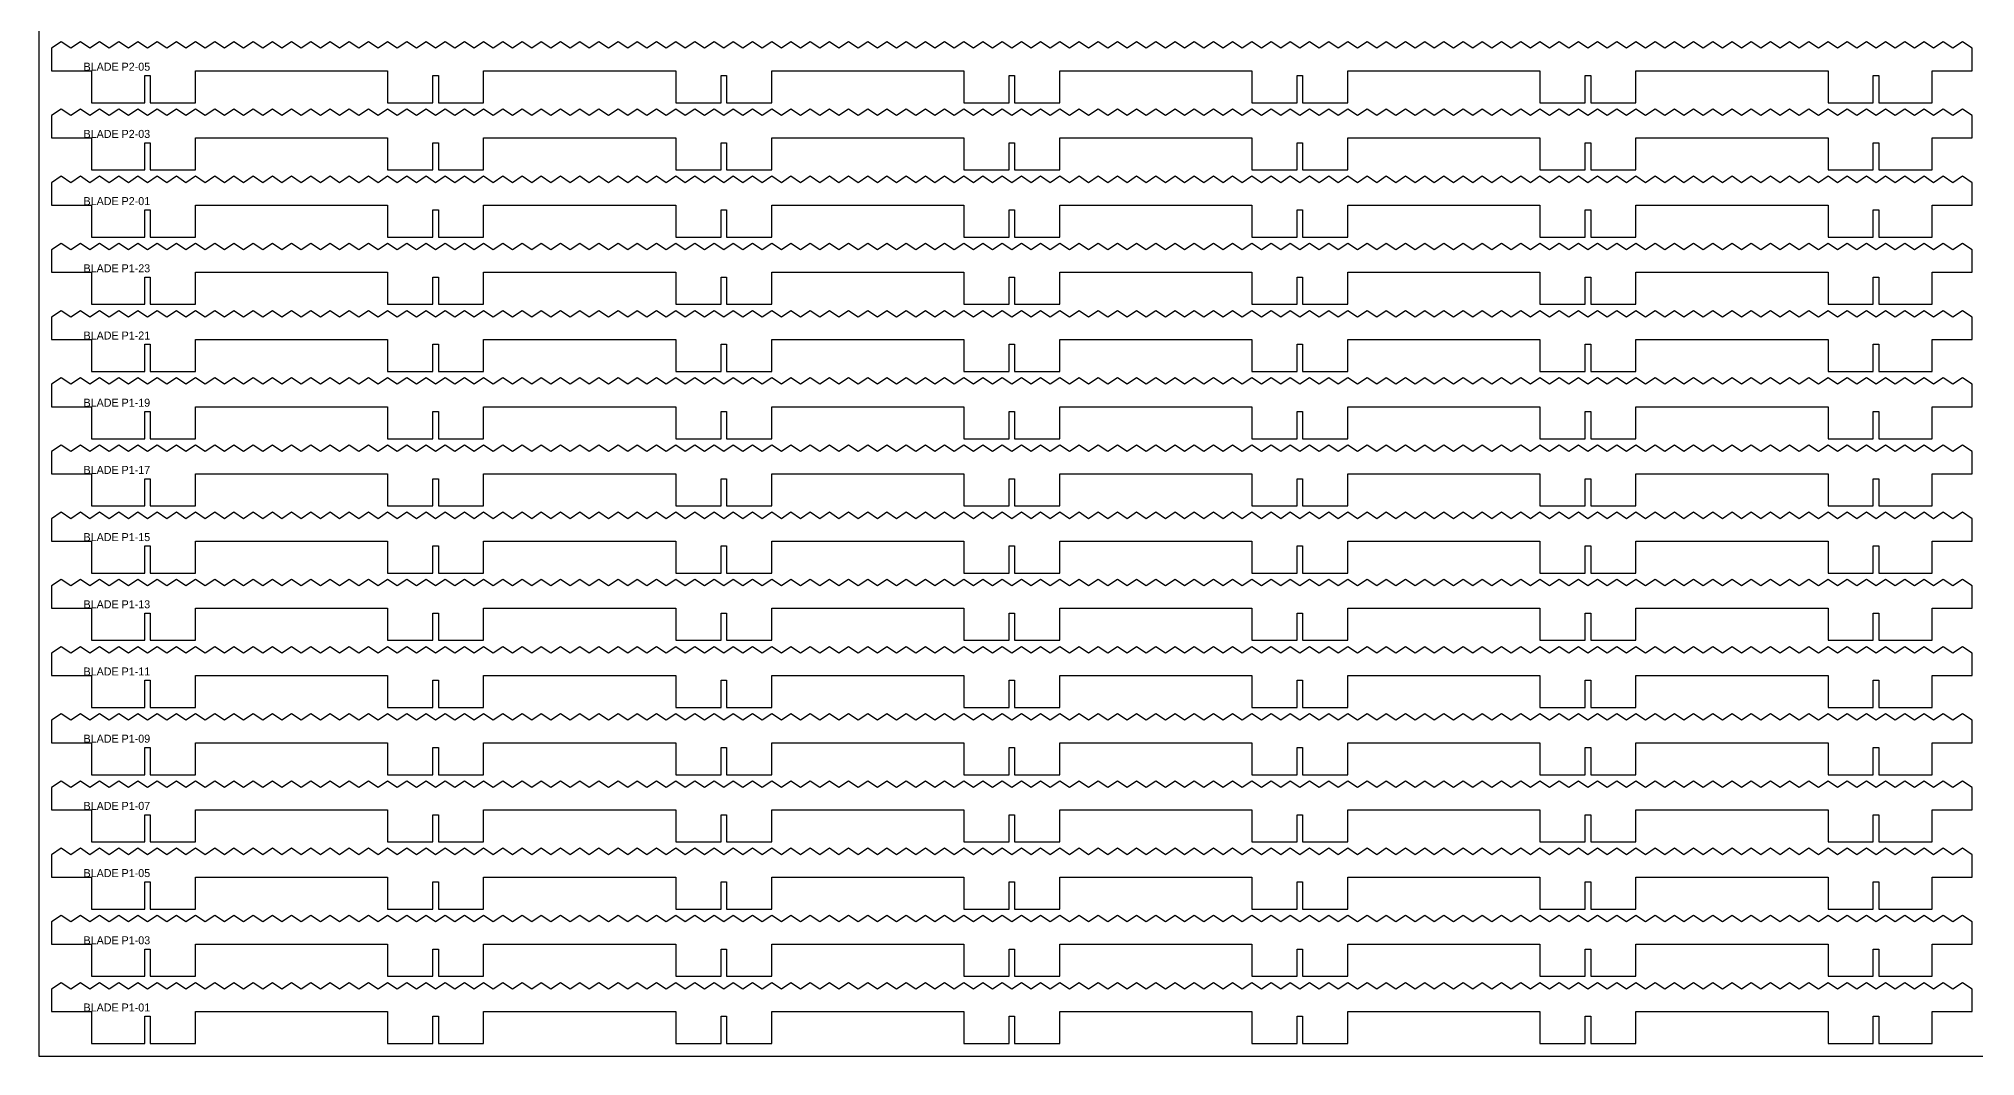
# Model space of a CAD drawing. Header units: millimetres. Extents: x 0 to 2440, y 0 to 2610.
# Drawn here: x 0 to 1210, y 0 to 636 of the extents above; entities that cross this region are included whole.
import ezdxf

# ---------------------------------------------------------------- set-up
doc = ezdxf.new("R2010")
doc.units = ezdxf.units.MM
for name, color, linetype in [('CUT', 1, 'Continuous'), ('LABELS', 3, 'Continuous'), ('SHEET', 8, 'Continuous')]:
    doc.layers.add(name, color=color, linetype=linetype)

msp = doc.modelspace()

# ---------------------------------------------------------------- linework, layer by layer
at = {"layer": 'CUT'}
for points in [[(8, 616), (33, 616), (33, 596), (66.3, 596), (66.3, 613), (69.7, 613), (69.7, 596), (98, 596), (98, 616), (218, 616), (218, 596), (246.3, 596), (246.3, 613), (249.7, 613), (249.7, 596), (278, 596), (278, 616), (398, 616), (398, 596), (426.3, 596), (426.3, 613), (429.7, 613), (429.7, 596), (458, 596), (458, 616), (578, 616), (578, 596), (606.3, 596), (606.3, 613), (609.7, 613), (609.7, 596), (638, 596), (638, 616), (758, 616), (758, 596), (786.3, 596), (786.3, 613), (789.7, 613), (789.7, 596), (818, 596), (818, 616), (938, 616), (938, 596), (966.3, 596), (966.3, 613), (969.7, 613), (969.7, 596), (998, 596), (998, 616), (1118, 616), (1118, 596), (1146.3, 596), (1146.3, 613), (1149.7, 613), (1149.7, 596), (1183, 596), (1183, 616), (1208, 616), (1208, 630), (1202, 634), (1196, 630), (1190, 634), (1184, 630), (1178, 634), (1172, 630), (1166, 634), (1160, 630), (1154, 634), (1148, 630), (1142, 634), (1136, 630), (1130, 634), (1124, 630), (1118, 634), (1112, 630), (1106, 634), (1100, 630), (1094, 634), (1088, 630), (1082, 634), (1076, 630), (1070, 634), (1064, 630), (1058, 634), (1052, 630), (1046, 634), (1040, 630), (1034, 634), (1028, 630), (1022, 634), (1016, 630), (1010, 634), (1004, 630), (998, 634), (992, 630), (986, 634), (980, 630), (974, 634), (968, 630), (962, 634), (956, 630), (950, 634), (944, 630), (938, 634), (932, 630), (926, 634), (920, 630), (914, 634), (908, 630), (902, 634), (896, 630), (890, 634), (884, 630), (878, 634), (872, 630), (866, 634), (860, 630), (854, 634), (848, 630), (842, 634), (836, 630), (830, 634), (824, 630), (818, 634), (812, 630), (806, 634), (800, 630), (794, 634), (788, 630), (782, 634), (776, 630), (770, 634), (764, 630), (758, 634), (752, 630), (746, 634), (740, 630), (734, 634), (728, 630), (722, 634), (716, 630), (710, 634), (704, 630), (698, 634), (692, 630), (686, 634), (680, 630), (674, 634), (668, 630), (662, 634), (656, 630), (650, 634), (644, 630), (638, 634), (632, 630), (626, 634), (620, 630), (614, 634), (608, 630), (602, 634), (596, 630), (590, 634), (584, 630), (578, 634), (572, 630), (566, 634), (560, 630), (554, 634), (548, 630), (542, 634), (536, 630), (530, 634), (524, 630), (518, 634), (512, 630), (506, 634), (500, 630), (494, 634), (488, 630), (482, 634), (476, 630), (470, 634), (464, 630), (458, 634), (452, 630), (446, 634), (440, 630), (434, 634), (428, 630), (422, 634), (416, 630), (410, 634), (404, 630), (398, 634), (392, 630), (386, 634), (380, 630), (374, 634), (368, 630), (362, 634), (356, 630), (350, 634), (344, 630), (338, 634), (332, 630), (326, 634), (320, 630), (314, 634), (308, 630), (302, 634), (296, 630), (290, 634), (284, 630), (278, 634), (272, 630), (266, 634), (260, 630), (254, 634), (248, 630), (242, 634), (236, 630), (230, 634), (224, 630), (218, 634), (212, 630), (206, 634), (200, 630), (194, 634), (188, 630), (182, 634), (176, 630), (170, 634), (164, 630), (158, 634), (152, 630), (146, 634), (140, 630), (134, 634), (128, 630), (122, 634), (116, 630), (110, 634), (104, 630), (98, 634), (92, 630), (86, 634), (80, 630), (74, 634), (68, 630), (62, 634), (56, 630), (50, 634), (44, 630), (38, 634), (32, 630), (26, 634), (20, 630), (14, 634), (8, 630)], [(8, 574), (33, 574), (33, 554), (66.3, 554), (66.3, 571), (69.7, 571), (69.7, 554), (98, 554), (98, 574), (218, 574), (218, 554), (246.3, 554), (246.3, 571), (249.7, 571), (249.7, 554), (278, 554), (278, 574), (398, 574), (398, 554), (426.3, 554), (426.3, 571), (429.7, 571), (429.7, 554), (458, 554), (458, 574), (578, 574), (578, 554), (606.3, 554), (606.3, 571), (609.7, 571), (609.7, 554), (638, 554), (638, 574), (758, 574), (758, 554), (786.3, 554), (786.3, 571), (789.7, 571), (789.7, 554), (818, 554), (818, 574), (938, 574), (938, 554), (966.3, 554), (966.3, 571), (969.7, 571), (969.7, 554), (998, 554), (998, 574), (1118, 574), (1118, 554), (1146.3, 554), (1146.3, 571), (1149.7, 571), (1149.7, 554), (1183, 554), (1183, 574), (1208, 574), (1208, 588), (1202, 592), (1196, 588), (1190, 592), (1184, 588), (1178, 592), (1172, 588), (1166, 592), (1160, 588), (1154, 592), (1148, 588), (1142, 592), (1136, 588), (1130, 592), (1124, 588), (1118, 592), (1112, 588), (1106, 592), (1100, 588), (1094, 592), (1088, 588), (1082, 592), (1076, 588), (1070, 592), (1064, 588), (1058, 592), (1052, 588), (1046, 592), (1040, 588), (1034, 592), (1028, 588), (1022, 592), (1016, 588), (1010, 592), (1004, 588), (998, 592), (992, 588), (986, 592), (980, 588), (974, 592), (968, 588), (962, 592), (956, 588), (950, 592), (944, 588), (938, 592), (932, 588), (926, 592), (920, 588), (914, 592), (908, 588), (902, 592), (896, 588), (890, 592), (884, 588), (878, 592), (872, 588), (866, 592), (860, 588), (854, 592), (848, 588), (842, 592), (836, 588), (830, 592), (824, 588), (818, 592), (812, 588), (806, 592), (800, 588), (794, 592), (788, 588), (782, 592), (776, 588), (770, 592), (764, 588), (758, 592), (752, 588), (746, 592), (740, 588), (734, 592), (728, 588), (722, 592), (716, 588), (710, 592), (704, 588), (698, 592), (692, 588), (686, 592), (680, 588), (674, 592), (668, 588), (662, 592), (656, 588), (650, 592), (644, 588), (638, 592), (632, 588), (626, 592), (620, 588), (614, 592), (608, 588), (602, 592), (596, 588), (590, 592), (584, 588), (578, 592), (572, 588), (566, 592), (560, 588), (554, 592), (548, 588), (542, 592), (536, 588), (530, 592), (524, 588), (518, 592), (512, 588), (506, 592), (500, 588), (494, 592), (488, 588), (482, 592), (476, 588), (470, 592), (464, 588), (458, 592), (452, 588), (446, 592), (440, 588), (434, 592), (428, 588), (422, 592), (416, 588), (410, 592), (404, 588), (398, 592), (392, 588), (386, 592), (380, 588), (374, 592), (368, 588), (362, 592), (356, 588), (350, 592), (344, 588), (338, 592), (332, 588), (326, 592), (320, 588), (314, 592), (308, 588), (302, 592), (296, 588), (290, 592), (284, 588), (278, 592), (272, 588), (266, 592), (260, 588), (254, 592), (248, 588), (242, 592), (236, 588), (230, 592), (224, 588), (218, 592), (212, 588), (206, 592), (200, 588), (194, 592), (188, 588), (182, 592), (176, 588), (170, 592), (164, 588), (158, 592), (152, 588), (146, 592), (140, 588), (134, 592), (128, 588), (122, 592), (116, 588), (110, 592), (104, 588), (98, 592), (92, 588), (86, 592), (80, 588), (74, 592), (68, 588), (62, 592), (56, 588), (50, 592), (44, 588), (38, 592), (32, 588), (26, 592), (20, 588), (14, 592), (8, 588)], [(8, 532), (33, 532), (33, 512), (66.3, 512), (66.3, 529), (69.7, 529), (69.7, 512), (98, 512), (98, 532), (218, 532), (218, 512), (246.3, 512), (246.3, 529), (249.7, 529), (249.7, 512), (278, 512), (278, 532), (398, 532), (398, 512), (426.3, 512), (426.3, 529), (429.7, 529), (429.7, 512), (458, 512), (458, 532), (578, 532), (578, 512), (606.3, 512), (606.3, 529), (609.7, 529), (609.7, 512), (638, 512), (638, 532), (758, 532), (758, 512), (786.3, 512), (786.3, 529), (789.7, 529), (789.7, 512), (818, 512), (818, 532), (938, 532), (938, 512), (966.3, 512), (966.3, 529), (969.7, 529), (969.7, 512), (998, 512), (998, 532), (1118, 532), (1118, 512), (1146.3, 512), (1146.3, 529), (1149.7, 529), (1149.7, 512), (1183, 512), (1183, 532), (1208, 532), (1208, 546), (1202, 550), (1196, 546), (1190, 550), (1184, 546), (1178, 550), (1172, 546), (1166, 550), (1160, 546), (1154, 550), (1148, 546), (1142, 550), (1136, 546), (1130, 550), (1124, 546), (1118, 550), (1112, 546), (1106, 550), (1100, 546), (1094, 550), (1088, 546), (1082, 550), (1076, 546), (1070, 550), (1064, 546), (1058, 550), (1052, 546), (1046, 550), (1040, 546), (1034, 550), (1028, 546), (1022, 550), (1016, 546), (1010, 550), (1004, 546), (998, 550), (992, 546), (986, 550), (980, 546), (974, 550), (968, 546), (962, 550), (956, 546), (950, 550), (944, 546), (938, 550), (932, 546), (926, 550), (920, 546), (914, 550), (908, 546), (902, 550), (896, 546), (890, 550), (884, 546), (878, 550), (872, 546), (866, 550), (860, 546), (854, 550), (848, 546), (842, 550), (836, 546), (830, 550), (824, 546), (818, 550), (812, 546), (806, 550), (800, 546), (794, 550), (788, 546), (782, 550), (776, 546), (770, 550), (764, 546), (758, 550), (752, 546), (746, 550), (740, 546), (734, 550), (728, 546), (722, 550), (716, 546), (710, 550), (704, 546), (698, 550), (692, 546), (686, 550), (680, 546), (674, 550), (668, 546), (662, 550), (656, 546), (650, 550), (644, 546), (638, 550), (632, 546), (626, 550), (620, 546), (614, 550), (608, 546), (602, 550), (596, 546), (590, 550), (584, 546), (578, 550), (572, 546), (566, 550), (560, 546), (554, 550), (548, 546), (542, 550), (536, 546), (530, 550), (524, 546), (518, 550), (512, 546), (506, 550), (500, 546), (494, 550), (488, 546), (482, 550), (476, 546), (470, 550), (464, 546), (458, 550), (452, 546), (446, 550), (440, 546), (434, 550), (428, 546), (422, 550), (416, 546), (410, 550), (404, 546), (398, 550), (392, 546), (386, 550), (380, 546), (374, 550), (368, 546), (362, 550), (356, 546), (350, 550), (344, 546), (338, 550), (332, 546), (326, 550), (320, 546), (314, 550), (308, 546), (302, 550), (296, 546), (290, 550), (284, 546), (278, 550), (272, 546), (266, 550), (260, 546), (254, 550), (248, 546), (242, 550), (236, 546), (230, 550), (224, 546), (218, 550), (212, 546), (206, 550), (200, 546), (194, 550), (188, 546), (182, 550), (176, 546), (170, 550), (164, 546), (158, 550), (152, 546), (146, 550), (140, 546), (134, 550), (128, 546), (122, 550), (116, 546), (110, 550), (104, 546), (98, 550), (92, 546), (86, 550), (80, 546), (74, 550), (68, 546), (62, 550), (56, 546), (50, 550), (44, 546), (38, 550), (32, 546), (26, 550), (20, 546), (14, 550), (8, 546)], [(8, 490), (33, 490), (33, 470), (66.3, 470), (66.3, 487), (69.7, 487), (69.7, 470), (98, 470), (98, 490), (218, 490), (218, 470), (246.3, 470), (246.3, 487), (249.7, 487), (249.7, 470), (278, 470), (278, 490), (398, 490), (398, 470), (426.3, 470), (426.3, 487), (429.7, 487), (429.7, 470), (458, 470), (458, 490), (578, 490), (578, 470), (606.3, 470), (606.3, 487), (609.7, 487), (609.7, 470), (638, 470), (638, 490), (758, 490), (758, 470), (786.3, 470), (786.3, 487), (789.7, 487), (789.7, 470), (818, 470), (818, 490), (938, 490), (938, 470), (966.3, 470), (966.3, 487), (969.7, 487), (969.7, 470), (998, 470), (998, 490), (1118, 490), (1118, 470), (1146.3, 470), (1146.3, 487), (1149.7, 487), (1149.7, 470), (1183, 470), (1183, 490), (1208, 490), (1208, 504), (1202, 508), (1196, 504), (1190, 508), (1184, 504), (1178, 508), (1172, 504), (1166, 508), (1160, 504), (1154, 508), (1148, 504), (1142, 508), (1136, 504), (1130, 508), (1124, 504), (1118, 508), (1112, 504), (1106, 508), (1100, 504), (1094, 508), (1088, 504), (1082, 508), (1076, 504), (1070, 508), (1064, 504), (1058, 508), (1052, 504), (1046, 508), (1040, 504), (1034, 508), (1028, 504), (1022, 508), (1016, 504), (1010, 508), (1004, 504), (998, 508), (992, 504), (986, 508), (980, 504), (974, 508), (968, 504), (962, 508), (956, 504), (950, 508), (944, 504), (938, 508), (932, 504), (926, 508), (920, 504), (914, 508), (908, 504), (902, 508), (896, 504), (890, 508), (884, 504), (878, 508), (872, 504), (866, 508), (860, 504), (854, 508), (848, 504), (842, 508), (836, 504), (830, 508), (824, 504), (818, 508), (812, 504), (806, 508), (800, 504), (794, 508), (788, 504), (782, 508), (776, 504), (770, 508), (764, 504), (758, 508), (752, 504), (746, 508), (740, 504), (734, 508), (728, 504), (722, 508), (716, 504), (710, 508), (704, 504), (698, 508), (692, 504), (686, 508), (680, 504), (674, 508), (668, 504), (662, 508), (656, 504), (650, 508), (644, 504), (638, 508), (632, 504), (626, 508), (620, 504), (614, 508), (608, 504), (602, 508), (596, 504), (590, 508), (584, 504), (578, 508), (572, 504), (566, 508), (560, 504), (554, 508), (548, 504), (542, 508), (536, 504), (530, 508), (524, 504), (518, 508), (512, 504), (506, 508), (500, 504), (494, 508), (488, 504), (482, 508), (476, 504), (470, 508), (464, 504), (458, 508), (452, 504), (446, 508), (440, 504), (434, 508), (428, 504), (422, 508), (416, 504), (410, 508), (404, 504), (398, 508), (392, 504), (386, 508), (380, 504), (374, 508), (368, 504), (362, 508), (356, 504), (350, 508), (344, 504), (338, 508), (332, 504), (326, 508), (320, 504), (314, 508), (308, 504), (302, 508), (296, 504), (290, 508), (284, 504), (278, 508), (272, 504), (266, 508), (260, 504), (254, 508), (248, 504), (242, 508), (236, 504), (230, 508), (224, 504), (218, 508), (212, 504), (206, 508), (200, 504), (194, 508), (188, 504), (182, 508), (176, 504), (170, 508), (164, 504), (158, 508), (152, 504), (146, 508), (140, 504), (134, 508), (128, 504), (122, 508), (116, 504), (110, 508), (104, 504), (98, 508), (92, 504), (86, 508), (80, 504), (74, 508), (68, 504), (62, 508), (56, 504), (50, 508), (44, 504), (38, 508), (32, 504), (26, 508), (20, 504), (14, 508), (8, 504)], [(8, 448), (33, 448), (33, 428), (66.3, 428), (66.3, 445), (69.7, 445), (69.7, 428), (98, 428), (98, 448), (218, 448), (218, 428), (246.3, 428), (246.3, 445), (249.7, 445), (249.7, 428), (278, 428), (278, 448), (398, 448), (398, 428), (426.3, 428), (426.3, 445), (429.7, 445), (429.7, 428), (458, 428), (458, 448), (578, 448), (578, 428), (606.3, 428), (606.3, 445), (609.7, 445), (609.7, 428), (638, 428), (638, 448), (758, 448), (758, 428), (786.3, 428), (786.3, 445), (789.7, 445), (789.7, 428), (818, 428), (818, 448), (938, 448), (938, 428), (966.3, 428), (966.3, 445), (969.7, 445), (969.7, 428), (998, 428), (998, 448), (1118, 448), (1118, 428), (1146.3, 428), (1146.3, 445), (1149.7, 445), (1149.7, 428), (1183, 428), (1183, 448), (1208, 448), (1208, 462), (1202, 466), (1196, 462), (1190, 466), (1184, 462), (1178, 466), (1172, 462), (1166, 466), (1160, 462), (1154, 466), (1148, 462), (1142, 466), (1136, 462), (1130, 466), (1124, 462), (1118, 466), (1112, 462), (1106, 466), (1100, 462), (1094, 466), (1088, 462), (1082, 466), (1076, 462), (1070, 466), (1064, 462), (1058, 466), (1052, 462), (1046, 466), (1040, 462), (1034, 466), (1028, 462), (1022, 466), (1016, 462), (1010, 466), (1004, 462), (998, 466), (992, 462), (986, 466), (980, 462), (974, 466), (968, 462), (962, 466), (956, 462), (950, 466), (944, 462), (938, 466), (932, 462), (926, 466), (920, 462), (914, 466), (908, 462), (902, 466), (896, 462), (890, 466), (884, 462), (878, 466), (872, 462), (866, 466), (860, 462), (854, 466), (848, 462), (842, 466), (836, 462), (830, 466), (824, 462), (818, 466), (812, 462), (806, 466), (800, 462), (794, 466), (788, 462), (782, 466), (776, 462), (770, 466), (764, 462), (758, 466), (752, 462), (746, 466), (740, 462), (734, 466), (728, 462), (722, 466), (716, 462), (710, 466), (704, 462), (698, 466), (692, 462), (686, 466), (680, 462), (674, 466), (668, 462), (662, 466), (656, 462), (650, 466), (644, 462), (638, 466), (632, 462), (626, 466), (620, 462), (614, 466), (608, 462), (602, 466), (596, 462), (590, 466), (584, 462), (578, 466), (572, 462), (566, 466), (560, 462), (554, 466), (548, 462), (542, 466), (536, 462), (530, 466), (524, 462), (518, 466), (512, 462), (506, 466), (500, 462), (494, 466), (488, 462), (482, 466), (476, 462), (470, 466), (464, 462), (458, 466), (452, 462), (446, 466), (440, 462), (434, 466), (428, 462), (422, 466), (416, 462), (410, 466), (404, 462), (398, 466), (392, 462), (386, 466), (380, 462), (374, 466), (368, 462), (362, 466), (356, 462), (350, 466), (344, 462), (338, 466), (332, 462), (326, 466), (320, 462), (314, 466), (308, 462), (302, 466), (296, 462), (290, 466), (284, 462), (278, 466), (272, 462), (266, 466), (260, 462), (254, 466), (248, 462), (242, 466), (236, 462), (230, 466), (224, 462), (218, 466), (212, 462), (206, 466), (200, 462), (194, 466), (188, 462), (182, 466), (176, 462), (170, 466), (164, 462), (158, 466), (152, 462), (146, 466), (140, 462), (134, 466), (128, 462), (122, 466), (116, 462), (110, 466), (104, 462), (98, 466), (92, 462), (86, 466), (80, 462), (74, 466), (68, 462), (62, 466), (56, 462), (50, 466), (44, 462), (38, 466), (32, 462), (26, 466), (20, 462), (14, 466), (8, 462)], [(8, 406), (33, 406), (33, 386), (66.3, 386), (66.3, 403), (69.7, 403), (69.7, 386), (98, 386), (98, 406), (218, 406), (218, 386), (246.3, 386), (246.3, 403), (249.7, 403), (249.7, 386), (278, 386), (278, 406), (398, 406), (398, 386), (426.3, 386), (426.3, 403), (429.7, 403), (429.7, 386), (458, 386), (458, 406), (578, 406), (578, 386), (606.3, 386), (606.3, 403), (609.7, 403), (609.7, 386), (638, 386), (638, 406), (758, 406), (758, 386), (786.3, 386), (786.3, 403), (789.7, 403), (789.7, 386), (818, 386), (818, 406), (938, 406), (938, 386), (966.3, 386), (966.3, 403), (969.7, 403), (969.7, 386), (998, 386), (998, 406), (1118, 406), (1118, 386), (1146.3, 386), (1146.3, 403), (1149.7, 403), (1149.7, 386), (1183, 386), (1183, 406), (1208, 406), (1208, 420), (1202, 424), (1196, 420), (1190, 424), (1184, 420), (1178, 424), (1172, 420), (1166, 424), (1160, 420), (1154, 424), (1148, 420), (1142, 424), (1136, 420), (1130, 424), (1124, 420), (1118, 424), (1112, 420), (1106, 424), (1100, 420), (1094, 424), (1088, 420), (1082, 424), (1076, 420), (1070, 424), (1064, 420), (1058, 424), (1052, 420), (1046, 424), (1040, 420), (1034, 424), (1028, 420), (1022, 424), (1016, 420), (1010, 424), (1004, 420), (998, 424), (992, 420), (986, 424), (980, 420), (974, 424), (968, 420), (962, 424), (956, 420), (950, 424), (944, 420), (938, 424), (932, 420), (926, 424), (920, 420), (914, 424), (908, 420), (902, 424), (896, 420), (890, 424), (884, 420), (878, 424), (872, 420), (866, 424), (860, 420), (854, 424), (848, 420), (842, 424), (836, 420), (830, 424), (824, 420), (818, 424), (812, 420), (806, 424), (800, 420), (794, 424), (788, 420), (782, 424), (776, 420), (770, 424), (764, 420), (758, 424), (752, 420), (746, 424), (740, 420), (734, 424), (728, 420), (722, 424), (716, 420), (710, 424), (704, 420), (698, 424), (692, 420), (686, 424), (680, 420), (674, 424), (668, 420), (662, 424), (656, 420), (650, 424), (644, 420), (638, 424), (632, 420), (626, 424), (620, 420), (614, 424), (608, 420), (602, 424), (596, 420), (590, 424), (584, 420), (578, 424), (572, 420), (566, 424), (560, 420), (554, 424), (548, 420), (542, 424), (536, 420), (530, 424), (524, 420), (518, 424), (512, 420), (506, 424), (500, 420), (494, 424), (488, 420), (482, 424), (476, 420), (470, 424), (464, 420), (458, 424), (452, 420), (446, 424), (440, 420), (434, 424), (428, 420), (422, 424), (416, 420), (410, 424), (404, 420), (398, 424), (392, 420), (386, 424), (380, 420), (374, 424), (368, 420), (362, 424), (356, 420), (350, 424), (344, 420), (338, 424), (332, 420), (326, 424), (320, 420), (314, 424), (308, 420), (302, 424), (296, 420), (290, 424), (284, 420), (278, 424), (272, 420), (266, 424), (260, 420), (254, 424), (248, 420), (242, 424), (236, 420), (230, 424), (224, 420), (218, 424), (212, 420), (206, 424), (200, 420), (194, 424), (188, 420), (182, 424), (176, 420), (170, 424), (164, 420), (158, 424), (152, 420), (146, 424), (140, 420), (134, 424), (128, 420), (122, 424), (116, 420), (110, 424), (104, 420), (98, 424), (92, 420), (86, 424), (80, 420), (74, 424), (68, 420), (62, 424), (56, 420), (50, 424), (44, 420), (38, 424), (32, 420), (26, 424), (20, 420), (14, 424), (8, 420)], [(8, 364), (33, 364), (33, 344), (66.3, 344), (66.3, 361), (69.7, 361), (69.7, 344), (98, 344), (98, 364), (218, 364), (218, 344), (246.3, 344), (246.3, 361), (249.7, 361), (249.7, 344), (278, 344), (278, 364), (398, 364), (398, 344), (426.3, 344), (426.3, 361), (429.7, 361), (429.7, 344), (458, 344), (458, 364), (578, 364), (578, 344), (606.3, 344), (606.3, 361), (609.7, 361), (609.7, 344), (638, 344), (638, 364), (758, 364), (758, 344), (786.3, 344), (786.3, 361), (789.7, 361), (789.7, 344), (818, 344), (818, 364), (938, 364), (938, 344), (966.3, 344), (966.3, 361), (969.7, 361), (969.7, 344), (998, 344), (998, 364), (1118, 364), (1118, 344), (1146.3, 344), (1146.3, 361), (1149.7, 361), (1149.7, 344), (1183, 344), (1183, 364), (1208, 364), (1208, 378), (1202, 382), (1196, 378), (1190, 382), (1184, 378), (1178, 382), (1172, 378), (1166, 382), (1160, 378), (1154, 382), (1148, 378), (1142, 382), (1136, 378), (1130, 382), (1124, 378), (1118, 382), (1112, 378), (1106, 382), (1100, 378), (1094, 382), (1088, 378), (1082, 382), (1076, 378), (1070, 382), (1064, 378), (1058, 382), (1052, 378), (1046, 382), (1040, 378), (1034, 382), (1028, 378), (1022, 382), (1016, 378), (1010, 382), (1004, 378), (998, 382), (992, 378), (986, 382), (980, 378), (974, 382), (968, 378), (962, 382), (956, 378), (950, 382), (944, 378), (938, 382), (932, 378), (926, 382), (920, 378), (914, 382), (908, 378), (902, 382), (896, 378), (890, 382), (884, 378), (878, 382), (872, 378), (866, 382), (860, 378), (854, 382), (848, 378), (842, 382), (836, 378), (830, 382), (824, 378), (818, 382), (812, 378), (806, 382), (800, 378), (794, 382), (788, 378), (782, 382), (776, 378), (770, 382), (764, 378), (758, 382), (752, 378), (746, 382), (740, 378), (734, 382), (728, 378), (722, 382), (716, 378), (710, 382), (704, 378), (698, 382), (692, 378), (686, 382), (680, 378), (674, 382), (668, 378), (662, 382), (656, 378), (650, 382), (644, 378), (638, 382), (632, 378), (626, 382), (620, 378), (614, 382), (608, 378), (602, 382), (596, 378), (590, 382), (584, 378), (578, 382), (572, 378), (566, 382), (560, 378), (554, 382), (548, 378), (542, 382), (536, 378), (530, 382), (524, 378), (518, 382), (512, 378), (506, 382), (500, 378), (494, 382), (488, 378), (482, 382), (476, 378), (470, 382), (464, 378), (458, 382), (452, 378), (446, 382), (440, 378), (434, 382), (428, 378), (422, 382), (416, 378), (410, 382), (404, 378), (398, 382), (392, 378), (386, 382), (380, 378), (374, 382), (368, 378), (362, 382), (356, 378), (350, 382), (344, 378), (338, 382), (332, 378), (326, 382), (320, 378), (314, 382), (308, 378), (302, 382), (296, 378), (290, 382), (284, 378), (278, 382), (272, 378), (266, 382), (260, 378), (254, 382), (248, 378), (242, 382), (236, 378), (230, 382), (224, 378), (218, 382), (212, 378), (206, 382), (200, 378), (194, 382), (188, 378), (182, 382), (176, 378), (170, 382), (164, 378), (158, 382), (152, 378), (146, 382), (140, 378), (134, 382), (128, 378), (122, 382), (116, 378), (110, 382), (104, 378), (98, 382), (92, 378), (86, 382), (80, 378), (74, 382), (68, 378), (62, 382), (56, 378), (50, 382), (44, 378), (38, 382), (32, 378), (26, 382), (20, 378), (14, 382), (8, 378)], [(8, 322), (33, 322), (33, 302), (66.3, 302), (66.3, 319), (69.7, 319), (69.7, 302), (98, 302), (98, 322), (218, 322), (218, 302), (246.3, 302), (246.3, 319), (249.7, 319), (249.7, 302), (278, 302), (278, 322), (398, 322), (398, 302), (426.3, 302), (426.3, 319), (429.7, 319), (429.7, 302), (458, 302), (458, 322), (578, 322), (578, 302), (606.3, 302), (606.3, 319), (609.7, 319), (609.7, 302), (638, 302), (638, 322), (758, 322), (758, 302), (786.3, 302), (786.3, 319), (789.7, 319), (789.7, 302), (818, 302), (818, 322), (938, 322), (938, 302), (966.3, 302), (966.3, 319), (969.7, 319), (969.7, 302), (998, 302), (998, 322), (1118, 322), (1118, 302), (1146.3, 302), (1146.3, 319), (1149.7, 319), (1149.7, 302), (1183, 302), (1183, 322), (1208, 322), (1208, 336), (1202, 340), (1196, 336), (1190, 340), (1184, 336), (1178, 340), (1172, 336), (1166, 340), (1160, 336), (1154, 340), (1148, 336), (1142, 340), (1136, 336), (1130, 340), (1124, 336), (1118, 340), (1112, 336), (1106, 340), (1100, 336), (1094, 340), (1088, 336), (1082, 340), (1076, 336), (1070, 340), (1064, 336), (1058, 340), (1052, 336), (1046, 340), (1040, 336), (1034, 340), (1028, 336), (1022, 340), (1016, 336), (1010, 340), (1004, 336), (998, 340), (992, 336), (986, 340), (980, 336), (974, 340), (968, 336), (962, 340), (956, 336), (950, 340), (944, 336), (938, 340), (932, 336), (926, 340), (920, 336), (914, 340), (908, 336), (902, 340), (896, 336), (890, 340), (884, 336), (878, 340), (872, 336), (866, 340), (860, 336), (854, 340), (848, 336), (842, 340), (836, 336), (830, 340), (824, 336), (818, 340), (812, 336), (806, 340), (800, 336), (794, 340), (788, 336), (782, 340), (776, 336), (770, 340), (764, 336), (758, 340), (752, 336), (746, 340), (740, 336), (734, 340), (728, 336), (722, 340), (716, 336), (710, 340), (704, 336), (698, 340), (692, 336), (686, 340), (680, 336), (674, 340), (668, 336), (662, 340), (656, 336), (650, 340), (644, 336), (638, 340), (632, 336), (626, 340), (620, 336), (614, 340), (608, 336), (602, 340), (596, 336), (590, 340), (584, 336), (578, 340), (572, 336), (566, 340), (560, 336), (554, 340), (548, 336), (542, 340), (536, 336), (530, 340), (524, 336), (518, 340), (512, 336), (506, 340), (500, 336), (494, 340), (488, 336), (482, 340), (476, 336), (470, 340), (464, 336), (458, 340), (452, 336), (446, 340), (440, 336), (434, 340), (428, 336), (422, 340), (416, 336), (410, 340), (404, 336), (398, 340), (392, 336), (386, 340), (380, 336), (374, 340), (368, 336), (362, 340), (356, 336), (350, 340), (344, 336), (338, 340), (332, 336), (326, 340), (320, 336), (314, 340), (308, 336), (302, 340), (296, 336), (290, 340), (284, 336), (278, 340), (272, 336), (266, 340), (260, 336), (254, 340), (248, 336), (242, 340), (236, 336), (230, 340), (224, 336), (218, 340), (212, 336), (206, 340), (200, 336), (194, 340), (188, 336), (182, 340), (176, 336), (170, 340), (164, 336), (158, 340), (152, 336), (146, 340), (140, 336), (134, 340), (128, 336), (122, 340), (116, 336), (110, 340), (104, 336), (98, 340), (92, 336), (86, 340), (80, 336), (74, 340), (68, 336), (62, 340), (56, 336), (50, 340), (44, 336), (38, 340), (32, 336), (26, 340), (20, 336), (14, 340), (8, 336)], [(8, 280), (33, 280), (33, 260), (66.3, 260), (66.3, 277), (69.7, 277), (69.7, 260), (98, 260), (98, 280), (218, 280), (218, 260), (246.3, 260), (246.3, 277), (249.7, 277), (249.7, 260), (278, 260), (278, 280), (398, 280), (398, 260), (426.3, 260), (426.3, 277), (429.7, 277), (429.7, 260), (458, 260), (458, 280), (578, 280), (578, 260), (606.3, 260), (606.3, 277), (609.7, 277), (609.7, 260), (638, 260), (638, 280), (758, 280), (758, 260), (786.3, 260), (786.3, 277), (789.7, 277), (789.7, 260), (818, 260), (818, 280), (938, 280), (938, 260), (966.3, 260), (966.3, 277), (969.7, 277), (969.7, 260), (998, 260), (998, 280), (1118, 280), (1118, 260), (1146.3, 260), (1146.3, 277), (1149.7, 277), (1149.7, 260), (1183, 260), (1183, 280), (1208, 280), (1208, 294), (1202, 298), (1196, 294), (1190, 298), (1184, 294), (1178, 298), (1172, 294), (1166, 298), (1160, 294), (1154, 298), (1148, 294), (1142, 298), (1136, 294), (1130, 298), (1124, 294), (1118, 298), (1112, 294), (1106, 298), (1100, 294), (1094, 298), (1088, 294), (1082, 298), (1076, 294), (1070, 298), (1064, 294), (1058, 298), (1052, 294), (1046, 298), (1040, 294), (1034, 298), (1028, 294), (1022, 298), (1016, 294), (1010, 298), (1004, 294), (998, 298), (992, 294), (986, 298), (980, 294), (974, 298), (968, 294), (962, 298), (956, 294), (950, 298), (944, 294), (938, 298), (932, 294), (926, 298), (920, 294), (914, 298), (908, 294), (902, 298), (896, 294), (890, 298), (884, 294), (878, 298), (872, 294), (866, 298), (860, 294), (854, 298), (848, 294), (842, 298), (836, 294), (830, 298), (824, 294), (818, 298), (812, 294), (806, 298), (800, 294), (794, 298), (788, 294), (782, 298), (776, 294), (770, 298), (764, 294), (758, 298), (752, 294), (746, 298), (740, 294), (734, 298), (728, 294), (722, 298), (716, 294), (710, 298), (704, 294), (698, 298), (692, 294), (686, 298), (680, 294), (674, 298), (668, 294), (662, 298), (656, 294), (650, 298), (644, 294), (638, 298), (632, 294), (626, 298), (620, 294), (614, 298), (608, 294), (602, 298), (596, 294), (590, 298), (584, 294), (578, 298), (572, 294), (566, 298), (560, 294), (554, 298), (548, 294), (542, 298), (536, 294), (530, 298), (524, 294), (518, 298), (512, 294), (506, 298), (500, 294), (494, 298), (488, 294), (482, 298), (476, 294), (470, 298), (464, 294), (458, 298), (452, 294), (446, 298), (440, 294), (434, 298), (428, 294), (422, 298), (416, 294), (410, 298), (404, 294), (398, 298), (392, 294), (386, 298), (380, 294), (374, 298), (368, 294), (362, 298), (356, 294), (350, 298), (344, 294), (338, 298), (332, 294), (326, 298), (320, 294), (314, 298), (308, 294), (302, 298), (296, 294), (290, 298), (284, 294), (278, 298), (272, 294), (266, 298), (260, 294), (254, 298), (248, 294), (242, 298), (236, 294), (230, 298), (224, 294), (218, 298), (212, 294), (206, 298), (200, 294), (194, 298), (188, 294), (182, 298), (176, 294), (170, 298), (164, 294), (158, 298), (152, 294), (146, 298), (140, 294), (134, 298), (128, 294), (122, 298), (116, 294), (110, 298), (104, 294), (98, 298), (92, 294), (86, 298), (80, 294), (74, 298), (68, 294), (62, 298), (56, 294), (50, 298), (44, 294), (38, 298), (32, 294), (26, 298), (20, 294), (14, 298), (8, 294)], [(8, 238), (33, 238), (33, 218), (66.3, 218), (66.3, 235), (69.7, 235), (69.7, 218), (98, 218), (98, 238), (218, 238), (218, 218), (246.3, 218), (246.3, 235), (249.7, 235), (249.7, 218), (278, 218), (278, 238), (398, 238), (398, 218), (426.3, 218), (426.3, 235), (429.7, 235), (429.7, 218), (458, 218), (458, 238), (578, 238), (578, 218), (606.3, 218), (606.3, 235), (609.7, 235), (609.7, 218), (638, 218), (638, 238), (758, 238), (758, 218), (786.3, 218), (786.3, 235), (789.7, 235), (789.7, 218), (818, 218), (818, 238), (938, 238), (938, 218), (966.3, 218), (966.3, 235), (969.7, 235), (969.7, 218), (998, 218), (998, 238), (1118, 238), (1118, 218), (1146.3, 218), (1146.3, 235), (1149.7, 235), (1149.7, 218), (1183, 218), (1183, 238), (1208, 238), (1208, 252), (1202, 256), (1196, 252), (1190, 256), (1184, 252), (1178, 256), (1172, 252), (1166, 256), (1160, 252), (1154, 256), (1148, 252), (1142, 256), (1136, 252), (1130, 256), (1124, 252), (1118, 256), (1112, 252), (1106, 256), (1100, 252), (1094, 256), (1088, 252), (1082, 256), (1076, 252), (1070, 256), (1064, 252), (1058, 256), (1052, 252), (1046, 256), (1040, 252), (1034, 256), (1028, 252), (1022, 256), (1016, 252), (1010, 256), (1004, 252), (998, 256), (992, 252), (986, 256), (980, 252), (974, 256), (968, 252), (962, 256), (956, 252), (950, 256), (944, 252), (938, 256), (932, 252), (926, 256), (920, 252), (914, 256), (908, 252), (902, 256), (896, 252), (890, 256), (884, 252), (878, 256), (872, 252), (866, 256), (860, 252), (854, 256), (848, 252), (842, 256), (836, 252), (830, 256), (824, 252), (818, 256), (812, 252), (806, 256), (800, 252), (794, 256), (788, 252), (782, 256), (776, 252), (770, 256), (764, 252), (758, 256), (752, 252), (746, 256), (740, 252), (734, 256), (728, 252), (722, 256), (716, 252), (710, 256), (704, 252), (698, 256), (692, 252), (686, 256), (680, 252), (674, 256), (668, 252), (662, 256), (656, 252), (650, 256), (644, 252), (638, 256), (632, 252), (626, 256), (620, 252), (614, 256), (608, 252), (602, 256), (596, 252), (590, 256), (584, 252), (578, 256), (572, 252), (566, 256), (560, 252), (554, 256), (548, 252), (542, 256), (536, 252), (530, 256), (524, 252), (518, 256), (512, 252), (506, 256), (500, 252), (494, 256), (488, 252), (482, 256), (476, 252), (470, 256), (464, 252), (458, 256), (452, 252), (446, 256), (440, 252), (434, 256), (428, 252), (422, 256), (416, 252), (410, 256), (404, 252), (398, 256), (392, 252), (386, 256), (380, 252), (374, 256), (368, 252), (362, 256), (356, 252), (350, 256), (344, 252), (338, 256), (332, 252), (326, 256), (320, 252), (314, 256), (308, 252), (302, 256), (296, 252), (290, 256), (284, 252), (278, 256), (272, 252), (266, 256), (260, 252), (254, 256), (248, 252), (242, 256), (236, 252), (230, 256), (224, 252), (218, 256), (212, 252), (206, 256), (200, 252), (194, 256), (188, 252), (182, 256), (176, 252), (170, 256), (164, 252), (158, 256), (152, 252), (146, 256), (140, 252), (134, 256), (128, 252), (122, 256), (116, 252), (110, 256), (104, 252), (98, 256), (92, 252), (86, 256), (80, 252), (74, 256), (68, 252), (62, 256), (56, 252), (50, 256), (44, 252), (38, 256), (32, 252), (26, 256), (20, 252), (14, 256), (8, 252)], [(8, 196), (33, 196), (33, 176), (66.3, 176), (66.3, 193), (69.7, 193), (69.7, 176), (98, 176), (98, 196), (218, 196), (218, 176), (246.3, 176), (246.3, 193), (249.7, 193), (249.7, 176), (278, 176), (278, 196), (398, 196), (398, 176), (426.3, 176), (426.3, 193), (429.7, 193), (429.7, 176), (458, 176), (458, 196), (578, 196), (578, 176), (606.3, 176), (606.3, 193), (609.7, 193), (609.7, 176), (638, 176), (638, 196), (758, 196), (758, 176), (786.3, 176), (786.3, 193), (789.7, 193), (789.7, 176), (818, 176), (818, 196), (938, 196), (938, 176), (966.3, 176), (966.3, 193), (969.7, 193), (969.7, 176), (998, 176), (998, 196), (1118, 196), (1118, 176), (1146.3, 176), (1146.3, 193), (1149.7, 193), (1149.7, 176), (1183, 176), (1183, 196), (1208, 196), (1208, 210), (1202, 214), (1196, 210), (1190, 214), (1184, 210), (1178, 214), (1172, 210), (1166, 214), (1160, 210), (1154, 214), (1148, 210), (1142, 214), (1136, 210), (1130, 214), (1124, 210), (1118, 214), (1112, 210), (1106, 214), (1100, 210), (1094, 214), (1088, 210), (1082, 214), (1076, 210), (1070, 214), (1064, 210), (1058, 214), (1052, 210), (1046, 214), (1040, 210), (1034, 214), (1028, 210), (1022, 214), (1016, 210), (1010, 214), (1004, 210), (998, 214), (992, 210), (986, 214), (980, 210), (974, 214), (968, 210), (962, 214), (956, 210), (950, 214), (944, 210), (938, 214), (932, 210), (926, 214), (920, 210), (914, 214), (908, 210), (902, 214), (896, 210), (890, 214), (884, 210), (878, 214), (872, 210), (866, 214), (860, 210), (854, 214), (848, 210), (842, 214), (836, 210), (830, 214), (824, 210), (818, 214), (812, 210), (806, 214), (800, 210), (794, 214), (788, 210), (782, 214), (776, 210), (770, 214), (764, 210), (758, 214), (752, 210), (746, 214), (740, 210), (734, 214), (728, 210), (722, 214), (716, 210), (710, 214), (704, 210), (698, 214), (692, 210), (686, 214), (680, 210), (674, 214), (668, 210), (662, 214), (656, 210), (650, 214), (644, 210), (638, 214), (632, 210), (626, 214), (620, 210), (614, 214), (608, 210), (602, 214), (596, 210), (590, 214), (584, 210), (578, 214), (572, 210), (566, 214), (560, 210), (554, 214), (548, 210), (542, 214), (536, 210), (530, 214), (524, 210), (518, 214), (512, 210), (506, 214), (500, 210), (494, 214), (488, 210), (482, 214), (476, 210), (470, 214), (464, 210), (458, 214), (452, 210), (446, 214), (440, 210), (434, 214), (428, 210), (422, 214), (416, 210), (410, 214), (404, 210), (398, 214), (392, 210), (386, 214), (380, 210), (374, 214), (368, 210), (362, 214), (356, 210), (350, 214), (344, 210), (338, 214), (332, 210), (326, 214), (320, 210), (314, 214), (308, 210), (302, 214), (296, 210), (290, 214), (284, 210), (278, 214), (272, 210), (266, 214), (260, 210), (254, 214), (248, 210), (242, 214), (236, 210), (230, 214), (224, 210), (218, 214), (212, 210), (206, 214), (200, 210), (194, 214), (188, 210), (182, 214), (176, 210), (170, 214), (164, 210), (158, 214), (152, 210), (146, 214), (140, 210), (134, 214), (128, 210), (122, 214), (116, 210), (110, 214), (104, 210), (98, 214), (92, 210), (86, 214), (80, 210), (74, 214), (68, 210), (62, 214), (56, 210), (50, 214), (44, 210), (38, 214), (32, 210), (26, 214), (20, 210), (14, 214), (8, 210)], [(8, 154), (33, 154), (33, 134), (66.3, 134), (66.3, 151), (69.7, 151), (69.7, 134), (98, 134), (98, 154), (218, 154), (218, 134), (246.3, 134), (246.3, 151), (249.7, 151), (249.7, 134), (278, 134), (278, 154), (398, 154), (398, 134), (426.3, 134), (426.3, 151), (429.7, 151), (429.7, 134), (458, 134), (458, 154), (578, 154), (578, 134), (606.3, 134), (606.3, 151), (609.7, 151), (609.7, 134), (638, 134), (638, 154), (758, 154), (758, 134), (786.3, 134), (786.3, 151), (789.7, 151), (789.7, 134), (818, 134), (818, 154), (938, 154), (938, 134), (966.3, 134), (966.3, 151), (969.7, 151), (969.7, 134), (998, 134), (998, 154), (1118, 154), (1118, 134), (1146.3, 134), (1146.3, 151), (1149.7, 151), (1149.7, 134), (1183, 134), (1183, 154), (1208, 154), (1208, 168), (1202, 172), (1196, 168), (1190, 172), (1184, 168), (1178, 172), (1172, 168), (1166, 172), (1160, 168), (1154, 172), (1148, 168), (1142, 172), (1136, 168), (1130, 172), (1124, 168), (1118, 172), (1112, 168), (1106, 172), (1100, 168), (1094, 172), (1088, 168), (1082, 172), (1076, 168), (1070, 172), (1064, 168), (1058, 172), (1052, 168), (1046, 172), (1040, 168), (1034, 172), (1028, 168), (1022, 172), (1016, 168), (1010, 172), (1004, 168), (998, 172), (992, 168), (986, 172), (980, 168), (974, 172), (968, 168), (962, 172), (956, 168), (950, 172), (944, 168), (938, 172), (932, 168), (926, 172), (920, 168), (914, 172), (908, 168), (902, 172), (896, 168), (890, 172), (884, 168), (878, 172), (872, 168), (866, 172), (860, 168), (854, 172), (848, 168), (842, 172), (836, 168), (830, 172), (824, 168), (818, 172), (812, 168), (806, 172), (800, 168), (794, 172), (788, 168), (782, 172), (776, 168), (770, 172), (764, 168), (758, 172), (752, 168), (746, 172), (740, 168), (734, 172), (728, 168), (722, 172), (716, 168), (710, 172), (704, 168), (698, 172), (692, 168), (686, 172), (680, 168), (674, 172), (668, 168), (662, 172), (656, 168), (650, 172), (644, 168), (638, 172), (632, 168), (626, 172), (620, 168), (614, 172), (608, 168), (602, 172), (596, 168), (590, 172), (584, 168), (578, 172), (572, 168), (566, 172), (560, 168), (554, 172), (548, 168), (542, 172), (536, 168), (530, 172), (524, 168), (518, 172), (512, 168), (506, 172), (500, 168), (494, 172), (488, 168), (482, 172), (476, 168), (470, 172), (464, 168), (458, 172), (452, 168), (446, 172), (440, 168), (434, 172), (428, 168), (422, 172), (416, 168), (410, 172), (404, 168), (398, 172), (392, 168), (386, 172), (380, 168), (374, 172), (368, 168), (362, 172), (356, 168), (350, 172), (344, 168), (338, 172), (332, 168), (326, 172), (320, 168), (314, 172), (308, 168), (302, 172), (296, 168), (290, 172), (284, 168), (278, 172), (272, 168), (266, 172), (260, 168), (254, 172), (248, 168), (242, 172), (236, 168), (230, 172), (224, 168), (218, 172), (212, 168), (206, 172), (200, 168), (194, 172), (188, 168), (182, 172), (176, 168), (170, 172), (164, 168), (158, 172), (152, 168), (146, 172), (140, 168), (134, 172), (128, 168), (122, 172), (116, 168), (110, 172), (104, 168), (98, 172), (92, 168), (86, 172), (80, 168), (74, 172), (68, 168), (62, 172), (56, 168), (50, 172), (44, 168), (38, 172), (32, 168), (26, 172), (20, 168), (14, 172), (8, 168)], [(8, 112), (33, 112), (33, 92), (66.3, 92), (66.3, 109), (69.7, 109), (69.7, 92), (98, 92), (98, 112), (218, 112), (218, 92), (246.3, 92), (246.3, 109), (249.7, 109), (249.7, 92), (278, 92), (278, 112), (398, 112), (398, 92), (426.3, 92), (426.3, 109), (429.7, 109), (429.7, 92), (458, 92), (458, 112), (578, 112), (578, 92), (606.3, 92), (606.3, 109), (609.7, 109), (609.7, 92), (638, 92), (638, 112), (758, 112), (758, 92), (786.3, 92), (786.3, 109), (789.7, 109), (789.7, 92), (818, 92), (818, 112), (938, 112), (938, 92), (966.3, 92), (966.3, 109), (969.7, 109), (969.7, 92), (998, 92), (998, 112), (1118, 112), (1118, 92), (1146.3, 92), (1146.3, 109), (1149.7, 109), (1149.7, 92), (1183, 92), (1183, 112), (1208, 112), (1208, 126), (1202, 130), (1196, 126), (1190, 130), (1184, 126), (1178, 130), (1172, 126), (1166, 130), (1160, 126), (1154, 130), (1148, 126), (1142, 130), (1136, 126), (1130, 130), (1124, 126), (1118, 130), (1112, 126), (1106, 130), (1100, 126), (1094, 130), (1088, 126), (1082, 130), (1076, 126), (1070, 130), (1064, 126), (1058, 130), (1052, 126), (1046, 130), (1040, 126), (1034, 130), (1028, 126), (1022, 130), (1016, 126), (1010, 130), (1004, 126), (998, 130), (992, 126), (986, 130), (980, 126), (974, 130), (968, 126), (962, 130), (956, 126), (950, 130), (944, 126), (938, 130), (932, 126), (926, 130), (920, 126), (914, 130), (908, 126), (902, 130), (896, 126), (890, 130), (884, 126), (878, 130), (872, 126), (866, 130), (860, 126), (854, 130), (848, 126), (842, 130), (836, 126), (830, 130), (824, 126), (818, 130), (812, 126), (806, 130), (800, 126), (794, 130), (788, 126), (782, 130), (776, 126), (770, 130), (764, 126), (758, 130), (752, 126), (746, 130), (740, 126), (734, 130), (728, 126), (722, 130), (716, 126), (710, 130), (704, 126), (698, 130), (692, 126), (686, 130), (680, 126), (674, 130), (668, 126), (662, 130), (656, 126), (650, 130), (644, 126), (638, 130), (632, 126), (626, 130), (620, 126), (614, 130), (608, 126), (602, 130), (596, 126), (590, 130), (584, 126), (578, 130), (572, 126), (566, 130), (560, 126), (554, 130), (548, 126), (542, 130), (536, 126), (530, 130), (524, 126), (518, 130), (512, 126), (506, 130), (500, 126), (494, 130), (488, 126), (482, 130), (476, 126), (470, 130), (464, 126), (458, 130), (452, 126), (446, 130), (440, 126), (434, 130), (428, 126), (422, 130), (416, 126), (410, 130), (404, 126), (398, 130), (392, 126), (386, 130), (380, 126), (374, 130), (368, 126), (362, 130), (356, 126), (350, 130), (344, 126), (338, 130), (332, 126), (326, 130), (320, 126), (314, 130), (308, 126), (302, 130), (296, 126), (290, 130), (284, 126), (278, 130), (272, 126), (266, 130), (260, 126), (254, 130), (248, 126), (242, 130), (236, 126), (230, 130), (224, 126), (218, 130), (212, 126), (206, 130), (200, 126), (194, 130), (188, 126), (182, 130), (176, 126), (170, 130), (164, 126), (158, 130), (152, 126), (146, 130), (140, 126), (134, 130), (128, 126), (122, 130), (116, 126), (110, 130), (104, 126), (98, 130), (92, 126), (86, 130), (80, 126), (74, 130), (68, 126), (62, 130), (56, 126), (50, 130), (44, 126), (38, 130), (32, 126), (26, 130), (20, 126), (14, 130), (8, 126)], [(8, 70), (33, 70), (33, 50), (66.3, 50), (66.3, 67), (69.7, 67), (69.7, 50), (98, 50), (98, 70), (218, 70), (218, 50), (246.3, 50), (246.3, 67), (249.7, 67), (249.7, 50), (278, 50), (278, 70), (398, 70), (398, 50), (426.3, 50), (426.3, 67), (429.7, 67), (429.7, 50), (458, 50), (458, 70), (578, 70), (578, 50), (606.3, 50), (606.3, 67), (609.7, 67), (609.7, 50), (638, 50), (638, 70), (758, 70), (758, 50), (786.3, 50), (786.3, 67), (789.7, 67), (789.7, 50), (818, 50), (818, 70), (938, 70), (938, 50), (966.3, 50), (966.3, 67), (969.7, 67), (969.7, 50), (998, 50), (998, 70), (1118, 70), (1118, 50), (1146.3, 50), (1146.3, 67), (1149.7, 67), (1149.7, 50), (1183, 50), (1183, 70), (1208, 70), (1208, 84), (1202, 88), (1196, 84), (1190, 88), (1184, 84), (1178, 88), (1172, 84), (1166, 88), (1160, 84), (1154, 88), (1148, 84), (1142, 88), (1136, 84), (1130, 88), (1124, 84), (1118, 88), (1112, 84), (1106, 88), (1100, 84), (1094, 88), (1088, 84), (1082, 88), (1076, 84), (1070, 88), (1064, 84), (1058, 88), (1052, 84), (1046, 88), (1040, 84), (1034, 88), (1028, 84), (1022, 88), (1016, 84), (1010, 88), (1004, 84), (998, 88), (992, 84), (986, 88), (980, 84), (974, 88), (968, 84), (962, 88), (956, 84), (950, 88), (944, 84), (938, 88), (932, 84), (926, 88), (920, 84), (914, 88), (908, 84), (902, 88), (896, 84), (890, 88), (884, 84), (878, 88), (872, 84), (866, 88), (860, 84), (854, 88), (848, 84), (842, 88), (836, 84), (830, 88), (824, 84), (818, 88), (812, 84), (806, 88), (800, 84), (794, 88), (788, 84), (782, 88), (776, 84), (770, 88), (764, 84), (758, 88), (752, 84), (746, 88), (740, 84), (734, 88), (728, 84), (722, 88), (716, 84), (710, 88), (704, 84), (698, 88), (692, 84), (686, 88), (680, 84), (674, 88), (668, 84), (662, 88), (656, 84), (650, 88), (644, 84), (638, 88), (632, 84), (626, 88), (620, 84), (614, 88), (608, 84), (602, 88), (596, 84), (590, 88), (584, 84), (578, 88), (572, 84), (566, 88), (560, 84), (554, 88), (548, 84), (542, 88), (536, 84), (530, 88), (524, 84), (518, 88), (512, 84), (506, 88), (500, 84), (494, 88), (488, 84), (482, 88), (476, 84), (470, 88), (464, 84), (458, 88), (452, 84), (446, 88), (440, 84), (434, 88), (428, 84), (422, 88), (416, 84), (410, 88), (404, 84), (398, 88), (392, 84), (386, 88), (380, 84), (374, 88), (368, 84), (362, 88), (356, 84), (350, 88), (344, 84), (338, 88), (332, 84), (326, 88), (320, 84), (314, 88), (308, 84), (302, 88), (296, 84), (290, 88), (284, 84), (278, 88), (272, 84), (266, 88), (260, 84), (254, 88), (248, 84), (242, 88), (236, 84), (230, 88), (224, 84), (218, 88), (212, 84), (206, 88), (200, 84), (194, 88), (188, 84), (182, 88), (176, 84), (170, 88), (164, 84), (158, 88), (152, 84), (146, 88), (140, 84), (134, 88), (128, 84), (122, 88), (116, 84), (110, 88), (104, 84), (98, 88), (92, 84), (86, 88), (80, 84), (74, 88), (68, 84), (62, 88), (56, 84), (50, 88), (44, 84), (38, 88), (32, 84), (26, 88), (20, 84), (14, 88), (8, 84)], [(8, 28), (33, 28), (33, 8), (66.3, 8), (66.3, 25), (69.7, 25), (69.7, 8), (98, 8), (98, 28), (218, 28), (218, 8), (246.3, 8), (246.3, 25), (249.7, 25), (249.7, 8), (278, 8), (278, 28), (398, 28), (398, 8), (426.3, 8), (426.3, 25), (429.7, 25), (429.7, 8), (458, 8), (458, 28), (578, 28), (578, 8), (606.3, 8), (606.3, 25), (609.7, 25), (609.7, 8), (638, 8), (638, 28), (758, 28), (758, 8), (786.3, 8), (786.3, 25), (789.7, 25), (789.7, 8), (818, 8), (818, 28), (938, 28), (938, 8), (966.3, 8), (966.3, 25), (969.7, 25), (969.7, 8), (998, 8), (998, 28), (1118, 28), (1118, 8), (1146.3, 8), (1146.3, 25), (1149.7, 25), (1149.7, 8), (1183, 8), (1183, 28), (1208, 28), (1208, 42), (1202, 46), (1196, 42), (1190, 46), (1184, 42), (1178, 46), (1172, 42), (1166, 46), (1160, 42), (1154, 46), (1148, 42), (1142, 46), (1136, 42), (1130, 46), (1124, 42), (1118, 46), (1112, 42), (1106, 46), (1100, 42), (1094, 46), (1088, 42), (1082, 46), (1076, 42), (1070, 46), (1064, 42), (1058, 46), (1052, 42), (1046, 46), (1040, 42), (1034, 46), (1028, 42), (1022, 46), (1016, 42), (1010, 46), (1004, 42), (998, 46), (992, 42), (986, 46), (980, 42), (974, 46), (968, 42), (962, 46), (956, 42), (950, 46), (944, 42), (938, 46), (932, 42), (926, 46), (920, 42), (914, 46), (908, 42), (902, 46), (896, 42), (890, 46), (884, 42), (878, 46), (872, 42), (866, 46), (860, 42), (854, 46), (848, 42), (842, 46), (836, 42), (830, 46), (824, 42), (818, 46), (812, 42), (806, 46), (800, 42), (794, 46), (788, 42), (782, 46), (776, 42), (770, 46), (764, 42), (758, 46), (752, 42), (746, 46), (740, 42), (734, 46), (728, 42), (722, 46), (716, 42), (710, 46), (704, 42), (698, 46), (692, 42), (686, 46), (680, 42), (674, 46), (668, 42), (662, 46), (656, 42), (650, 46), (644, 42), (638, 46), (632, 42), (626, 46), (620, 42), (614, 46), (608, 42), (602, 46), (596, 42), (590, 46), (584, 42), (578, 46), (572, 42), (566, 46), (560, 42), (554, 46), (548, 42), (542, 46), (536, 42), (530, 46), (524, 42), (518, 46), (512, 42), (506, 46), (500, 42), (494, 46), (488, 42), (482, 46), (476, 42), (470, 46), (464, 42), (458, 46), (452, 42), (446, 46), (440, 42), (434, 46), (428, 42), (422, 46), (416, 42), (410, 46), (404, 42), (398, 46), (392, 42), (386, 46), (380, 42), (374, 46), (368, 42), (362, 46), (356, 42), (350, 46), (344, 42), (338, 46), (332, 42), (326, 46), (320, 42), (314, 46), (308, 42), (302, 46), (296, 42), (290, 46), (284, 42), (278, 46), (272, 42), (266, 46), (260, 42), (254, 46), (248, 42), (242, 46), (236, 42), (230, 46), (224, 42), (218, 46), (212, 42), (206, 46), (200, 42), (194, 46), (188, 42), (182, 46), (176, 42), (170, 46), (164, 42), (158, 46), (152, 42), (146, 46), (140, 42), (134, 46), (128, 42), (122, 46), (116, 42), (110, 46), (104, 42), (98, 46), (92, 42), (86, 46), (80, 42), (74, 46), (68, 42), (62, 46), (56, 42), (50, 46), (44, 42), (38, 46), (32, 42), (26, 46), (20, 42), (14, 46), (8, 42)]]:
    msp.add_lwpolyline(points, close=True, dxfattribs=at)
at = {"layer": 'SHEET'}
msp.add_lwpolyline([(0, 0), (2440, 0), (2440, 1220), (0, 1220)], close=True, dxfattribs=at)

# ---------------------------------------------------------------- texts
at = {"layer": 'LABELS'}
for s, p in [('BLADE P2-05', (28, 616)), ('BLADE P2-03', (28, 574)), ('BLADE P2-01', (28, 532)), ('BLADE P1-23', (28, 490)), ('BLADE P1-21', (28, 448)), ('BLADE P1-19', (28, 406)), ('BLADE P1-17', (28, 364)), ('BLADE P1-15', (28, 322)), ('BLADE P1-13', (28, 280)), ('BLADE P1-11', (28, 238)), ('BLADE P1-09', (28, 196)), ('BLADE P1-07', (28, 154)), ('BLADE P1-05', (28, 112)), ('BLADE P1-03', (28, 70)), ('BLADE P1-01', (28, 28))]:
    msp.add_text(s, height=5, dxfattribs=at).set_placement(p)

doc.saveas('drawing.dxf')
